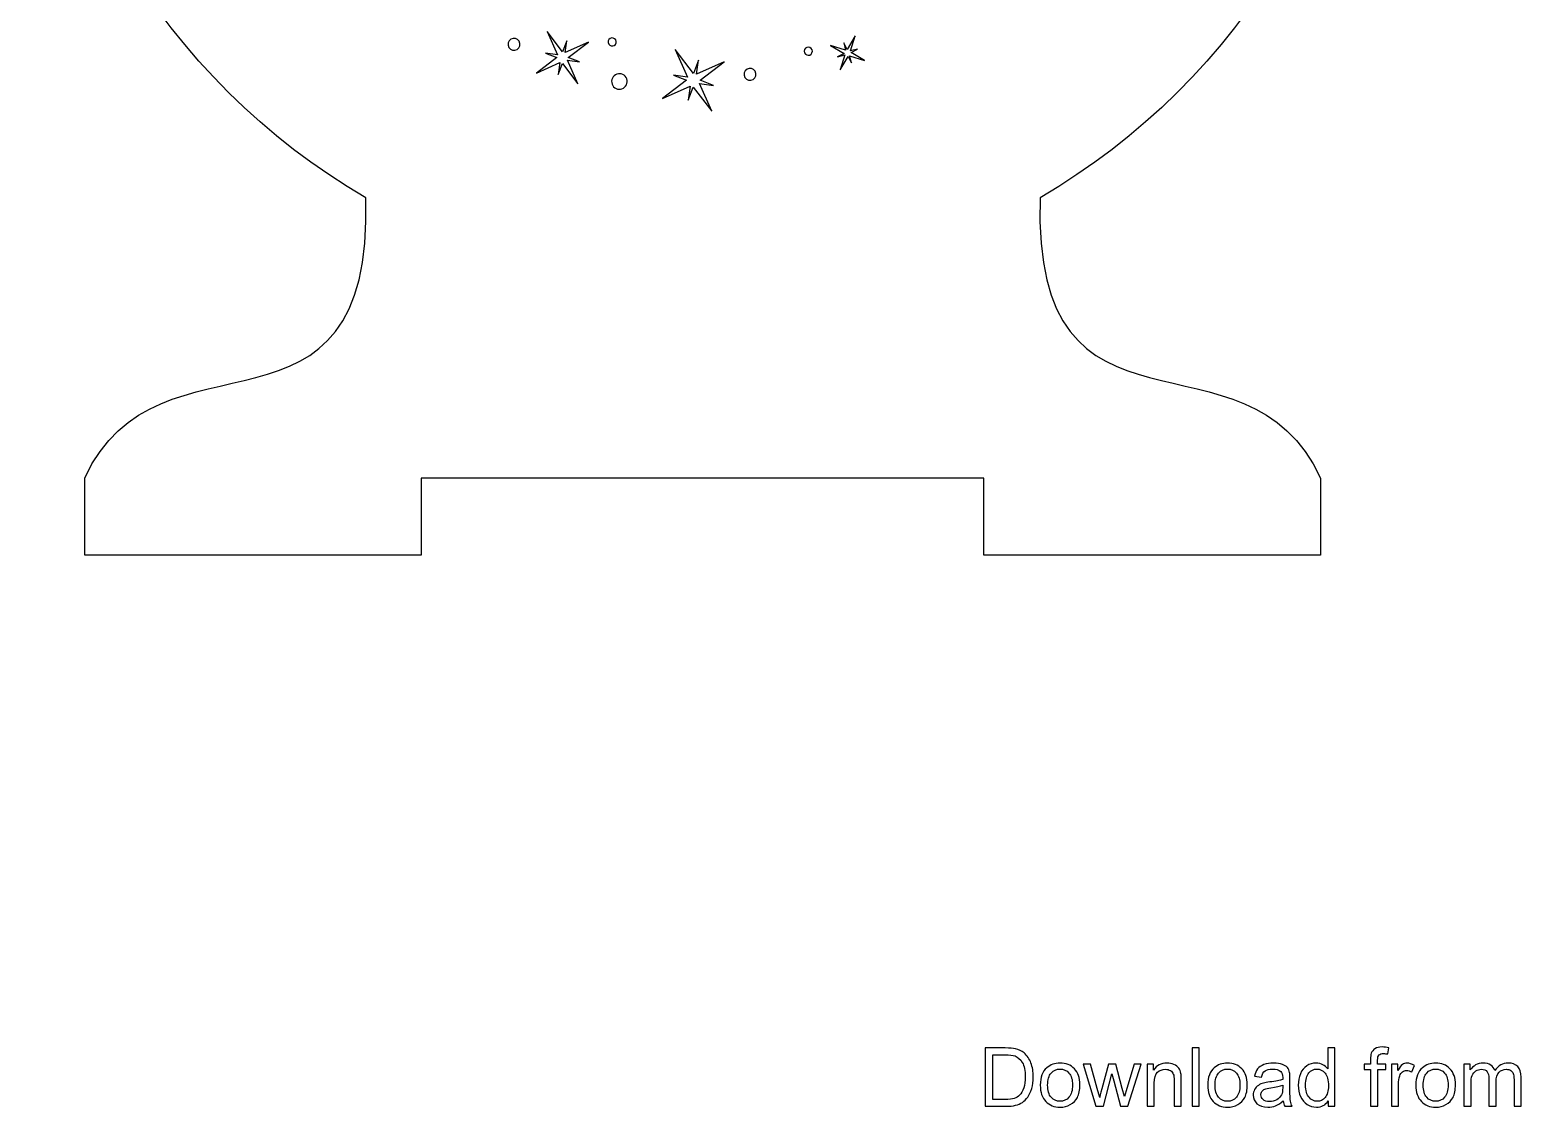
# Model space of a CAD drawing. Header units: millimetres. Extents: x -954 to -72, y 154 to 388.
# Drawn here: x -377.9 to -222.8, y 154.1 to 266.1 of the extents above; entities that cross this region are included whole.
import ezdxf

# ---------------------------------------------------------------- set-up
doc = ezdxf.new("R2010")
doc.units = ezdxf.units.MM
doc.header["$MEASUREMENT"] = 0
doc.layers.add('Layer 1', color=7, linetype='Continuous')

msp = doc.modelspace()

# ---------------------------------------------------------------- linework, layer by layer
at = {"layer": 'Layer 1', "color": 250}
for points, knots in [([(-243.7125, 215.4765), (-243.7125, 215.4765), (-243.7125, 219.4765), (-243.7125, 219.4765), (-243.7125, 219.4765), (-251.3504, 236.2623), (-273.7372, 220.8818), (-272.8705, 248.6456), (-272.8705, 248.6456), (-251.9877, 260.7593), (-237.9419, 283.3566), (-237.9419, 309.2364), (-237.9419, 309.2364), (-237.9419, 347.8963), (-269.282, 379.2364), (-307.9419, 379.2364), (-307.9419, 379.2364), (-346.6018, 379.2364), (-377.9419, 347.8963), (-377.9419, 309.2364), (-377.9419, 309.2364), (-377.9419, 283.3566), (-363.8961, 260.7593), (-343.0133, 248.6456), (-343.0133, 248.6456), (-342.1466, 220.8818), (-364.5998, 236.2623), (-372.2377, 219.4765), (-372.2377, 219.4765), (-372.2377, 219.4765), (-372.2377, 211.6265), (-372.2377, 211.6265), (-372.2377, 211.6265), (-372.2377, 211.6265), (-372.2377, 211.4765), (-372.2377, 211.4765), (-372.2377, 211.4765), (-372.2377, 211.4765), (-337.2377, 211.4765), (-337.2377, 211.4765), (-337.2377, 211.4765), (-337.2377, 211.4765), (-337.2377, 211.6265), (-337.2377, 211.6265), (-337.2377, 211.6265), (-337.2377, 211.6265), (-337.2377, 215.4765), (-337.2377, 215.4765), (-337.2377, 215.4765), (-337.2377, 215.4765), (-337.2377, 219.4765), (-337.2377, 219.4765), (-337.2377, 219.4765), (-337.2377, 219.4765), (-307.9419, 219.4765), (-307.9419, 219.4765), (-307.9419, 219.4765), (-307.9419, 219.4765), (-278.7125, 219.4765), (-278.7125, 219.4765), (-278.7125, 219.4765), (-278.7125, 219.4765), (-278.7125, 211.6265), (-278.7125, 211.6265), (-278.7125, 211.6265), (-278.7125, 211.6265), (-278.7125, 211.4765), (-278.7125, 211.4765), (-278.7125, 211.4765), (-278.7125, 211.4765), (-243.7125, 211.4765), (-243.7125, 211.4765), (-243.7125, 211.4765), (-243.7125, 211.4765), (-243.7125, 211.6265), (-243.7125, 211.6265), (-243.7125, 211.6265), (-243.7125, 211.6265), (-243.7125, 215.4765), (-243.7125, 215.4765)], [0, 0, 0, 0, 0.04761905, 0.04761905, 0.04761905, 0.04761905, 0.0952381, 0.0952381, 0.0952381, 0.0952381, 0.14285714, 0.14285714, 0.14285714, 0.14285714, 0.19047619, 0.19047619, 0.19047619, 0.19047619, 0.23809524, 0.23809524, 0.23809524, 0.23809524, 0.28571429, 0.28571429, 0.28571429, 0.28571429, 0.33333333, 0.33333333, 0.33333333, 0.33333333, 0.38095238, 0.38095238, 0.38095238, 0.38095238, 0.42857143, 0.42857143, 0.42857143, 0.42857143, 0.47619048, 0.47619048, 0.47619048, 0.47619048, 0.52380952, 0.52380952, 0.52380952, 0.52380952, 0.57142857, 0.57142857, 0.57142857, 0.57142857, 0.61904762, 0.61904762, 0.61904762, 0.61904762, 0.66666667, 0.66666667, 0.66666667, 0.66666667, 0.71428571, 0.71428571, 0.71428571, 0.71428571, 0.76190476, 0.76190476, 0.76190476, 0.76190476, 0.80952381, 0.80952381, 0.80952381, 0.80952381, 0.85714286, 0.85714286, 0.85714286, 0.85714286, 0.9047619, 0.9047619, 0.9047619, 0.9047619, 1, 1, 1, 1]), ([(-327.273, 264.0563), (-327.5675, 263.8817), (-327.948, 263.979), (-328.1226, 264.2739), (-328.1226, 264.2739), (-328.2974, 264.5681), (-328.1997, 264.9489), (-327.9055, 265.1235), (-327.9055, 265.1235), (-327.6106, 265.2984), (-327.2302, 265.2007), (-327.0556, 264.9061), (-327.0556, 264.9061), (-326.881, 264.6113), (-326.9781, 264.2312), (-327.273, 264.0563)], [0, 0, 0, 0, 0.2, 0.2, 0.2, 0.2, 0.4, 0.4, 0.4, 0.4, 0.6, 0.6, 0.6, 0.6, 1, 1, 1, 1]), ([(-320.783, 262.758), (-320.783, 262.758), (-322.0153, 262.9245), (-322.0153, 262.9245), (-322.0153, 262.9245), (-322.0153, 262.9245), (-320.9334, 260.4978), (-320.9334, 260.4978), (-320.9334, 260.4978), (-320.9334, 260.4978), (-322.5432, 262.6118), (-322.5432, 262.6118), (-322.5432, 262.6118), (-322.5432, 262.6118), (-322.9881, 261.4507), (-322.9881, 261.4507), (-322.9881, 261.4507), (-322.9881, 261.4507), (-322.8212, 262.683), (-322.8212, 262.683), (-322.8212, 262.683), (-322.8212, 262.683), (-325.248, 261.6014), (-325.248, 261.6014), (-325.248, 261.6014), (-325.248, 261.6014), (-323.1339, 263.2109), (-323.1339, 263.2109), (-323.1339, 263.2109), (-323.1339, 263.2109), (-324.295, 263.6557), (-324.295, 263.6557), (-324.295, 263.6557), (-324.295, 263.6557), (-323.0631, 263.4891), (-323.0631, 263.4891), (-323.0631, 263.4891), (-323.0631, 263.4891), (-324.1446, 265.9159), (-324.1446, 265.9159), (-324.1446, 265.9159), (-324.1446, 265.9159), (-322.5349, 263.8019), (-322.5349, 263.8019), (-322.5349, 263.8019), (-322.5349, 263.8019), (-322.0899, 264.9629), (-322.0899, 264.9629), (-322.0899, 264.9629), (-322.0899, 264.9629), (-322.2566, 263.7308), (-322.2566, 263.7308), (-322.2566, 263.7308), (-322.2566, 263.7308), (-319.8301, 264.8123), (-319.8301, 264.8123), (-319.8301, 264.8123), (-319.8301, 264.8123), (-321.9441, 263.2029), (-321.9441, 263.2029), (-321.9441, 263.2029), (-321.9441, 263.2029), (-320.783, 262.758), (-320.783, 262.758)], [0, 0, 0, 0, 0.05882353, 0.05882353, 0.05882353, 0.05882353, 0.11764706, 0.11764706, 0.11764706, 0.11764706, 0.17647059, 0.17647059, 0.17647059, 0.17647059, 0.23529412, 0.23529412, 0.23529412, 0.23529412, 0.29411765, 0.29411765, 0.29411765, 0.29411765, 0.35294118, 0.35294118, 0.35294118, 0.35294118, 0.41176471, 0.41176471, 0.41176471, 0.41176471, 0.47058824, 0.47058824, 0.47058824, 0.47058824, 0.52941176, 0.52941176, 0.52941176, 0.52941176, 0.58823529, 0.58823529, 0.58823529, 0.58823529, 0.64705882, 0.64705882, 0.64705882, 0.64705882, 0.70588235, 0.70588235, 0.70588235, 0.70588235, 0.76470588, 0.76470588, 0.76470588, 0.76470588, 0.82352941, 0.82352941, 0.82352941, 0.82352941, 0.88235294, 0.88235294, 0.88235294, 0.88235294, 1, 1, 1, 1]), ([(-317.7336, 264.6208), (-317.852, 264.8203), (-317.786, 265.0776), (-317.5865, 265.196), (-317.5865, 265.196), (-317.387, 265.314), (-317.1294, 265.2483), (-317.011, 265.0488), (-317.011, 265.0488), (-316.893, 264.849), (-316.9587, 264.5918), (-317.1582, 264.4737), (-317.1582, 264.4737), (-317.358, 264.355), (-317.6152, 264.4214), (-317.7336, 264.6208)], [0, 0, 0, 0, 0.2, 0.2, 0.2, 0.2, 0.4, 0.4, 0.4, 0.4, 0.6, 0.6, 0.6, 0.6, 1, 1, 1, 1]), ([(-292.4877, 262.6536), (-292.4877, 262.6536), (-292.8439, 263.3296), (-292.8439, 263.3296), (-292.8439, 263.3296), (-292.8439, 263.3296), (-293.6711, 261.9224), (-293.6711, 261.9224), (-293.6711, 261.9224), (-293.6711, 261.9224), (-293.1885, 263.4815), (-293.1885, 263.4815), (-293.1885, 263.4815), (-293.1885, 263.4815), (-293.928, 263.29), (-293.928, 263.29), (-293.928, 263.29), (-293.928, 263.29), (-293.2524, 263.6462), (-293.2524, 263.6462), (-293.2524, 263.6462), (-293.2524, 263.6462), (-294.6594, 264.4737), (-294.6594, 264.4737), (-294.6594, 264.4737), (-294.6594, 264.4737), (-293.1001, 263.9911), (-293.1001, 263.9911), (-293.1001, 263.9911), (-293.1001, 263.9911), (-293.2919, 264.7304), (-293.2919, 264.7304), (-293.2919, 264.7304), (-293.2919, 264.7304), (-292.9354, 264.0547), (-292.9354, 264.0547), (-292.9354, 264.0547), (-292.9354, 264.0547), (-292.1082, 265.4615), (-292.1082, 265.4615), (-292.1082, 265.4615), (-292.1082, 265.4615), (-292.5907, 263.9024), (-292.5907, 263.9024), (-292.5907, 263.9024), (-292.5907, 263.9024), (-291.8516, 264.0943), (-291.8516, 264.0943), (-291.8516, 264.0943), (-291.8516, 264.0943), (-292.5269, 263.7381), (-292.5269, 263.7381), (-292.5269, 263.7381), (-292.5269, 263.7381), (-291.1201, 262.9105), (-291.1201, 262.9105), (-291.1201, 262.9105), (-291.1201, 262.9105), (-292.6795, 263.3931), (-292.6795, 263.3931), (-292.6795, 263.3931), (-292.6795, 263.3931), (-292.4877, 262.6536), (-292.4877, 262.6536)], [0, 0, 0, 0, 0.05882353, 0.05882353, 0.05882353, 0.05882353, 0.11764706, 0.11764706, 0.11764706, 0.11764706, 0.17647059, 0.17647059, 0.17647059, 0.17647059, 0.23529412, 0.23529412, 0.23529412, 0.23529412, 0.29411765, 0.29411765, 0.29411765, 0.29411765, 0.35294118, 0.35294118, 0.35294118, 0.35294118, 0.41176471, 0.41176471, 0.41176471, 0.41176471, 0.47058824, 0.47058824, 0.47058824, 0.47058824, 0.52941176, 0.52941176, 0.52941176, 0.52941176, 0.58823529, 0.58823529, 0.58823529, 0.58823529, 0.64705882, 0.64705882, 0.64705882, 0.64705882, 0.70588235, 0.70588235, 0.70588235, 0.70588235, 0.76470588, 0.76470588, 0.76470588, 0.76470588, 0.82352941, 0.82352941, 0.82352941, 0.82352941, 0.88235294, 0.88235294, 0.88235294, 0.88235294, 1, 1, 1, 1]), ([(-306.8496, 260.32), (-306.8496, 260.32), (-308.3104, 260.5178), (-308.3104, 260.5178), (-308.3104, 260.5178), (-308.3104, 260.5178), (-307.0281, 257.6401), (-307.0281, 257.6401), (-307.0281, 257.6401), (-307.0281, 257.6401), (-308.9363, 260.1467), (-308.9363, 260.1467), (-308.9363, 260.1467), (-308.9363, 260.1467), (-309.4641, 258.7702), (-309.4641, 258.7702), (-309.4641, 258.7702), (-309.4641, 258.7702), (-309.2663, 260.2312), (-309.2663, 260.2312), (-309.2663, 260.2312), (-309.2663, 260.2312), (-312.1441, 258.9486), (-312.1441, 258.9486), (-312.1441, 258.9486), (-312.1441, 258.9486), (-309.6371, 260.8571), (-309.6371, 260.8571), (-309.6371, 260.8571), (-309.6371, 260.8571), (-311.0139, 261.385), (-311.0139, 261.385), (-311.0139, 261.385), (-311.0139, 261.385), (-309.5529, 261.1871), (-309.5529, 261.1871), (-309.5529, 261.1871), (-309.5529, 261.1871), (-310.8355, 264.0646), (-310.8355, 264.0646), (-310.8355, 264.0646), (-310.8355, 264.0646), (-308.927, 261.5579), (-308.927, 261.5579), (-308.927, 261.5579), (-308.927, 261.5579), (-308.3992, 262.9345), (-308.3992, 262.9345), (-308.3992, 262.9345), (-308.3992, 262.9345), (-308.5974, 261.4734), (-308.5974, 261.4734), (-308.5974, 261.4734), (-308.5974, 261.4734), (-305.7196, 262.7564), (-305.7196, 262.7564), (-305.7196, 262.7564), (-305.7196, 262.7564), (-308.2262, 260.8476), (-308.2262, 260.8476), (-308.2262, 260.8476), (-308.2262, 260.8476), (-306.8496, 260.32), (-306.8496, 260.32)], [0, 0, 0, 0, 0.05882353, 0.05882353, 0.05882353, 0.05882353, 0.11764706, 0.11764706, 0.11764706, 0.11764706, 0.17647059, 0.17647059, 0.17647059, 0.17647059, 0.23529412, 0.23529412, 0.23529412, 0.23529412, 0.29411765, 0.29411765, 0.29411765, 0.29411765, 0.35294118, 0.35294118, 0.35294118, 0.35294118, 0.41176471, 0.41176471, 0.41176471, 0.41176471, 0.47058824, 0.47058824, 0.47058824, 0.47058824, 0.52941176, 0.52941176, 0.52941176, 0.52941176, 0.58823529, 0.58823529, 0.58823529, 0.58823529, 0.64705882, 0.64705882, 0.64705882, 0.64705882, 0.70588235, 0.70588235, 0.70588235, 0.70588235, 0.76470588, 0.76470588, 0.76470588, 0.76470588, 0.82352941, 0.82352941, 0.82352941, 0.82352941, 0.88235294, 0.88235294, 0.88235294, 0.88235294, 1, 1, 1, 1]), ([(-296.5942, 263.6985), (-296.688, 263.4866), (-296.936, 263.3902), (-297.1482, 263.4841), (-297.1482, 263.4841), (-297.3604, 263.5779), (-297.4561, 263.8255), (-297.3623, 264.0377), (-297.3623, 264.0377), (-297.2685, 264.2497), (-297.0209, 264.3458), (-296.8087, 264.2522), (-296.8087, 264.2522), (-296.5967, 264.1584), (-296.5006, 263.9107), (-296.5942, 263.6985)], [0, 0, 0, 0, 0.2, 0.2, 0.2, 0.2, 0.4, 0.4, 0.4, 0.4, 0.6, 0.6, 0.6, 0.6, 1, 1, 1, 1]), ([(-302.7215, 260.9308), (-303.0161, 260.7563), (-303.3968, 260.8537), (-303.5714, 261.1485), (-303.5714, 261.1485), (-303.746, 261.4428), (-303.6489, 261.8235), (-303.3541, 261.9981), (-303.3541, 261.9981), (-303.0595, 262.1729), (-302.679, 262.0756), (-302.5045, 261.7808), (-302.5045, 261.7808), (-302.3296, 261.4862), (-302.427, 261.1058), (-302.7215, 260.9308)], [0, 0, 0, 0, 0.2, 0.2, 0.2, 0.2, 0.4, 0.4, 0.4, 0.4, 0.6, 0.6, 0.6, 0.6, 1, 1, 1, 1]), ([(-316.2128, 260.0273), (-316.5974, 259.7992), (-317.0943, 259.9265), (-317.3222, 260.3114), (-317.3222, 260.3114), (-317.5504, 260.696), (-317.4234, 261.1925), (-317.0388, 261.4207), (-317.0388, 261.4207), (-316.6539, 261.6486), (-316.157, 261.5219), (-315.9288, 261.1367), (-315.9288, 261.1367), (-315.701, 260.7521), (-315.828, 260.2556), (-316.2128, 260.0273)], [0, 0, 0, 0, 0.2, 0.2, 0.2, 0.2, 0.4, 0.4, 0.4, 0.4, 0.6, 0.6, 0.6, 0.6, 1, 1, 1, 1]), ([(-278.5932, 154.1832), (-278.5932, 154.1832), (-278.5932, 160.2454), (-278.5932, 160.2454), (-278.5932, 160.2454), (-278.5932, 160.2454), (-276.5047, 160.2454), (-276.5047, 160.2454), (-276.5047, 160.2454), (-276.0334, 160.2454), (-275.6736, 160.2171), (-275.4252, 160.1593), (-275.4252, 160.1593), (-275.0781, 160.0788), (-274.7817, 159.9335), (-274.5362, 159.7247), (-274.5362, 159.7247), (-274.2159, 159.4537), (-273.9774, 159.1094), (-273.8194, 158.6889), (-273.8194, 158.6889), (-273.6599, 158.2684), (-273.5809, 157.7872), (-273.5809, 157.2467), (-273.5809, 157.2467), (-273.5809, 156.7867), (-273.6345, 156.3789), (-273.7417, 156.0233), (-273.7417, 156.0233), (-273.849, 155.6677), (-273.9873, 155.3728), (-274.1552, 155.1399), (-274.1552, 155.1399), (-274.3245, 154.9071), (-274.508, 154.7237), (-274.7084, 154.591), (-274.7084, 154.591), (-274.9073, 154.457), (-275.1486, 154.3554), (-275.4309, 154.2862), (-275.4309, 154.2862), (-275.7145, 154.2171), (-276.039, 154.1832), (-276.4059, 154.1832), (-276.4059, 154.1832), (-276.4059, 154.1832), (-278.5932, 154.1832), (-278.5932, 154.1832)], [0, 0, 0, 0, 0.07692308, 0.07692308, 0.07692308, 0.07692308, 0.15384615, 0.15384615, 0.15384615, 0.15384615, 0.23076923, 0.23076923, 0.23076923, 0.23076923, 0.30769231, 0.30769231, 0.30769231, 0.30769231, 0.38461538, 0.38461538, 0.38461538, 0.38461538, 0.46153846, 0.46153846, 0.46153846, 0.46153846, 0.53846154, 0.53846154, 0.53846154, 0.53846154, 0.61538462, 0.61538462, 0.61538462, 0.61538462, 0.69230769, 0.69230769, 0.69230769, 0.69230769, 0.76923077, 0.76923077, 0.76923077, 0.76923077, 0.84615385, 0.84615385, 0.84615385, 0.84615385, 1, 1, 1, 1]), ([(-257.0566, 154.1832), (-257.0566, 154.1832), (-257.0566, 160.2454), (-257.0566, 160.2454), (-257.0566, 160.2454), (-257.0566, 160.2454), (-256.3116, 160.2454), (-256.3116, 160.2454), (-256.3116, 160.2454), (-256.3116, 160.2454), (-256.3116, 154.1832), (-256.3116, 154.1832), (-256.3116, 154.1832), (-256.3116, 154.1832), (-257.0566, 154.1832), (-257.0566, 154.1832)], [0, 0, 0, 0, 0.2, 0.2, 0.2, 0.2, 0.4, 0.4, 0.4, 0.4, 0.6, 0.6, 0.6, 0.6, 1, 1, 1, 1]), ([(-242.9046, 154.1832), (-242.9046, 154.1832), (-242.9046, 154.7406), (-242.9046, 154.7406), (-242.9046, 154.7406), (-243.1825, 154.3074), (-243.5918, 154.0901), (-244.1322, 154.0901), (-244.1322, 154.0901), (-244.4822, 154.0901), (-244.8039, 154.186), (-245.096, 154.3793), (-245.096, 154.3793), (-245.3895, 154.5713), (-245.6167, 154.8408), (-245.779, 155.1851), (-245.779, 155.1851), (-245.9399, 155.5308), (-246.0203, 155.9273), (-246.0203, 156.3761), (-246.0203, 156.3761), (-246.0203, 156.8135), (-245.9469, 157.21), (-245.8016, 157.5671), (-245.8016, 157.5671), (-245.6548, 157.9227), (-245.4361, 158.1964), (-245.144, 158.3855), (-245.144, 158.3855), (-244.8533, 158.576), (-244.5259, 158.6706), (-244.1661, 158.6706), (-244.1661, 158.6706), (-243.9008, 158.6706), (-243.6651, 158.6141), (-243.4591, 158.5026), (-243.4591, 158.5026), (-243.2531, 158.3911), (-243.0852, 158.2444), (-242.9554, 158.0652), (-242.9554, 158.0652), (-242.9554, 158.0652), (-242.9554, 160.2454), (-242.9554, 160.2454), (-242.9554, 160.2454), (-242.9554, 160.2454), (-242.2103, 160.2454), (-242.2103, 160.2454), (-242.2103, 160.2454), (-242.2103, 160.2454), (-242.2103, 154.1832), (-242.2103, 154.1832), (-242.2103, 154.1832), (-242.2103, 154.1832), (-242.9046, 154.1832), (-242.9046, 154.1832)], [0, 0, 0, 0, 0.06666667, 0.06666667, 0.06666667, 0.06666667, 0.13333333, 0.13333333, 0.13333333, 0.13333333, 0.2, 0.2, 0.2, 0.2, 0.26666667, 0.26666667, 0.26666667, 0.26666667, 0.33333333, 0.33333333, 0.33333333, 0.33333333, 0.4, 0.4, 0.4, 0.4, 0.46666667, 0.46666667, 0.46666667, 0.46666667, 0.53333333, 0.53333333, 0.53333333, 0.53333333, 0.6, 0.6, 0.6, 0.6, 0.66666667, 0.66666667, 0.66666667, 0.66666667, 0.73333333, 0.73333333, 0.73333333, 0.73333333, 0.8, 0.8, 0.8, 0.8, 0.86666667, 0.86666667, 0.86666667, 0.86666667, 1, 1, 1, 1]), ([(-238.5019, 154.1832), (-238.5019, 154.1832), (-238.5019, 158.0017), (-238.5019, 158.0017), (-238.5019, 158.0017), (-238.5019, 158.0017), (-239.1623, 158.0017), (-239.1623, 158.0017), (-239.1623, 158.0017), (-239.1623, 158.0017), (-239.1623, 158.5774), (-239.1623, 158.5774), (-239.1623, 158.5774), (-239.1623, 158.5774), (-238.5019, 158.5774), (-238.5019, 158.5774), (-238.5019, 158.5774), (-238.5019, 158.5774), (-238.5019, 159.0431), (-238.5019, 159.0431), (-238.5019, 159.0431), (-238.5019, 159.338), (-238.4765, 159.5567), (-238.4243, 159.6993), (-238.4243, 159.6993), (-238.3523, 159.8912), (-238.2281, 160.0478), (-238.0475, 160.1677), (-238.0475, 160.1677), (-237.8683, 160.2877), (-237.6157, 160.347), (-237.2912, 160.347), (-237.2912, 160.347), (-237.0809, 160.347), (-236.8495, 160.3216), (-236.5955, 160.2722), (-236.5955, 160.2722), (-236.5955, 160.2722), (-236.707, 159.6202), (-236.707, 159.6202), (-236.707, 159.6202), (-236.8622, 159.647), (-237.0075, 159.6612), (-237.1458, 159.6612), (-237.1458, 159.6612), (-237.3716, 159.6612), (-237.531, 159.6132), (-237.6256, 159.5172), (-237.6256, 159.5172), (-237.7187, 159.4213), (-237.7653, 159.2421), (-237.7653, 158.9796), (-237.7653, 158.9796), (-237.7653, 158.9796), (-237.7653, 158.5774), (-237.7653, 158.5774), (-237.7653, 158.5774), (-237.7653, 158.5774), (-236.9102, 158.5774), (-236.9102, 158.5774), (-236.9102, 158.5774), (-236.9102, 158.5774), (-236.9102, 158.0017), (-236.9102, 158.0017), (-236.9102, 158.0017), (-236.9102, 158.0017), (-237.7568, 158.0017), (-237.7568, 158.0017), (-237.7568, 158.0017), (-237.7568, 158.0017), (-237.7568, 154.1832), (-237.7568, 154.1832), (-237.7568, 154.1832), (-237.7568, 154.1832), (-238.5019, 154.1832), (-238.5019, 154.1832)], [0, 0, 0, 0, 0.05, 0.05, 0.05, 0.05, 0.1, 0.1, 0.1, 0.1, 0.15, 0.15, 0.15, 0.15, 0.2, 0.2, 0.2, 0.2, 0.25, 0.25, 0.25, 0.25, 0.3, 0.3, 0.3, 0.3, 0.35, 0.35, 0.35, 0.35, 0.4, 0.4, 0.4, 0.4, 0.45, 0.45, 0.45, 0.45, 0.5, 0.5, 0.5, 0.5, 0.55, 0.55, 0.55, 0.55, 0.6, 0.6, 0.6, 0.6, 0.65, 0.65, 0.65, 0.65, 0.7, 0.7, 0.7, 0.7, 0.75, 0.75, 0.75, 0.75, 0.8, 0.8, 0.8, 0.8, 0.85, 0.85, 0.85, 0.85, 0.9, 0.9, 0.9, 0.9, 1, 1, 1, 1]), ([(-277.7888, 154.8944), (-277.7888, 154.8944), (-276.4962, 154.8944), (-276.4962, 154.8944), (-276.4962, 154.8944), (-276.0969, 154.8944), (-275.7836, 154.9311), (-275.5564, 155.0059), (-275.5564, 155.0059), (-275.3293, 155.0807), (-275.1486, 155.1851), (-275.0132, 155.3206), (-275.0132, 155.3206), (-274.8241, 155.5111), (-274.6759, 155.7679), (-274.5701, 156.0896), (-274.5701, 156.0896), (-274.4642, 156.4114), (-274.4106, 156.8008), (-274.4106, 157.2594), (-274.4106, 157.2594), (-274.4106, 157.8944), (-274.515, 158.3827), (-274.7225, 158.7242), (-274.7225, 158.7242), (-274.9299, 159.0657), (-275.1825, 159.2943), (-275.4802, 159.41), (-275.4802, 159.41), (-275.6947, 159.4932), (-276.0405, 159.5342), (-276.5174, 159.5342), (-276.5174, 159.5342), (-276.5174, 159.5342), (-277.7888, 159.5342), (-277.7888, 159.5342), (-277.7888, 159.5342), (-277.7888, 159.5342), (-277.7888, 154.8944), (-277.7888, 154.8944)], [0, 0, 0, 0, 0.09090909, 0.09090909, 0.09090909, 0.09090909, 0.18181818, 0.18181818, 0.18181818, 0.18181818, 0.27272727, 0.27272727, 0.27272727, 0.27272727, 0.36363636, 0.36363636, 0.36363636, 0.36363636, 0.45454545, 0.45454545, 0.45454545, 0.45454545, 0.54545455, 0.54545455, 0.54545455, 0.54545455, 0.63636364, 0.63636364, 0.63636364, 0.63636364, 0.72727273, 0.72727273, 0.72727273, 0.72727273, 0.81818182, 0.81818182, 0.81818182, 0.81818182, 1, 1, 1, 1]), ([(-272.8513, 156.3803), (-272.8513, 157.1917), (-272.6255, 157.7928), (-272.1726, 158.1837), (-272.1726, 158.1837), (-271.7958, 158.5083), (-271.3343, 158.6706), (-270.7911, 158.6706), (-270.7911, 158.6706), (-270.1885, 158.6706), (-269.6946, 158.473), (-269.3108, 158.0779), (-269.3108, 158.0779), (-268.9284, 157.6842), (-268.7365, 157.1381), (-268.7365, 156.4424), (-268.7365, 156.4424), (-268.7365, 155.878), (-268.8211, 155.4349), (-268.9905, 155.1117), (-268.9905, 155.1117), (-269.1598, 154.7886), (-269.4068, 154.5374), (-269.7313, 154.3582), (-269.7313, 154.3582), (-270.0545, 154.179), (-270.4087, 154.0901), (-270.7911, 154.0901), (-270.7911, 154.0901), (-271.4063, 154.0901), (-271.903, 154.2862), (-272.2826, 154.6799), (-272.2826, 154.6799), (-272.6622, 155.0736), (-272.8513, 155.6409), (-272.8513, 156.3803)], [0, 0, 0, 0, 0.1, 0.1, 0.1, 0.1, 0.2, 0.2, 0.2, 0.2, 0.3, 0.3, 0.3, 0.3, 0.4, 0.4, 0.4, 0.4, 0.5, 0.5, 0.5, 0.5, 0.6, 0.6, 0.6, 0.6, 0.7, 0.7, 0.7, 0.7, 0.8, 0.8, 0.8, 0.8, 1, 1, 1, 1]), ([(-267.0728, 154.1832), (-267.0728, 154.1832), (-268.4006, 158.5774), (-268.4006, 158.5774), (-268.4006, 158.5774), (-268.4006, 158.5774), (-267.6217, 158.5774), (-267.6217, 158.5774), (-267.6217, 158.5774), (-267.6217, 158.5774), (-266.9204, 156.0416), (-266.9204, 156.0416), (-266.9204, 156.0416), (-266.9204, 156.0416), (-266.672, 155.0976), (-266.672, 155.0976), (-266.672, 155.0976), (-266.6621, 155.1442), (-266.5859, 155.4461), (-266.4448, 156.0035), (-266.4448, 156.0035), (-266.4448, 156.0035), (-265.7491, 158.5774), (-265.7491, 158.5774), (-265.7491, 158.5774), (-265.7491, 158.5774), (-264.9857, 158.5774), (-264.9857, 158.5774), (-264.9857, 158.5774), (-264.9857, 158.5774), (-264.3239, 156.0261), (-264.3239, 156.0261), (-264.3239, 156.0261), (-264.3239, 156.0261), (-264.108, 155.1893), (-264.108, 155.1893), (-264.108, 155.1893), (-264.108, 155.1893), (-263.8554, 156.0374), (-263.8554, 156.0374), (-263.8554, 156.0374), (-263.8554, 156.0374), (-263.0962, 158.5774), (-263.0962, 158.5774), (-263.0962, 158.5774), (-263.0962, 158.5774), (-262.3723, 158.5774), (-262.3723, 158.5774), (-262.3723, 158.5774), (-262.3723, 158.5774), (-263.751, 154.1832), (-263.751, 154.1832), (-263.751, 154.1832), (-263.751, 154.1832), (-264.5215, 154.1832), (-264.5215, 154.1832), (-264.5215, 154.1832), (-264.5215, 154.1832), (-265.2186, 156.8121), (-265.2186, 156.8121), (-265.2186, 156.8121), (-265.2186, 156.8121), (-265.395, 157.5642), (-265.395, 157.5642), (-265.395, 157.5642), (-265.395, 157.5642), (-266.284, 154.1832), (-266.284, 154.1832), (-266.284, 154.1832), (-266.284, 154.1832), (-267.0728, 154.1832), (-267.0728, 154.1832)], [0, 0, 0, 0, 0.05263158, 0.05263158, 0.05263158, 0.05263158, 0.10526316, 0.10526316, 0.10526316, 0.10526316, 0.15789474, 0.15789474, 0.15789474, 0.15789474, 0.21052632, 0.21052632, 0.21052632, 0.21052632, 0.26315789, 0.26315789, 0.26315789, 0.26315789, 0.31578947, 0.31578947, 0.31578947, 0.31578947, 0.36842105, 0.36842105, 0.36842105, 0.36842105, 0.42105263, 0.42105263, 0.42105263, 0.42105263, 0.47368421, 0.47368421, 0.47368421, 0.47368421, 0.52631579, 0.52631579, 0.52631579, 0.52631579, 0.57894737, 0.57894737, 0.57894737, 0.57894737, 0.63157895, 0.63157895, 0.63157895, 0.63157895, 0.68421053, 0.68421053, 0.68421053, 0.68421053, 0.73684211, 0.73684211, 0.73684211, 0.73684211, 0.78947368, 0.78947368, 0.78947368, 0.78947368, 0.84210526, 0.84210526, 0.84210526, 0.84210526, 0.89473684, 0.89473684, 0.89473684, 0.89473684, 1, 1, 1, 1]), ([(-261.7486, 154.1832), (-261.7486, 154.1832), (-261.7486, 158.5774), (-261.7486, 158.5774), (-261.7486, 158.5774), (-261.7486, 158.5774), (-261.0797, 158.5774), (-261.0797, 158.5774), (-261.0797, 158.5774), (-261.0797, 158.5774), (-261.0797, 157.9537), (-261.0797, 157.9537), (-261.0797, 157.9537), (-260.758, 158.4321), (-260.2923, 158.6706), (-259.6841, 158.6706), (-259.6841, 158.6706), (-259.4188, 158.6706), (-259.1761, 158.6226), (-258.9546, 158.528), (-258.9546, 158.528), (-258.733, 158.4335), (-258.5665, 158.3079), (-258.4565, 158.1541), (-258.4565, 158.1541), (-258.3464, 158.0003), (-258.2688, 157.8168), (-258.225, 157.6052), (-258.225, 157.6052), (-258.1982, 157.4669), (-258.1841, 157.2256), (-258.1841, 156.8813), (-258.1841, 156.8813), (-258.1841, 156.8813), (-258.1841, 154.1832), (-258.1841, 154.1832), (-258.1841, 154.1832), (-258.1841, 154.1832), (-258.9292, 154.1832), (-258.9292, 154.1832), (-258.9292, 154.1832), (-258.9292, 154.1832), (-258.9292, 156.853), (-258.9292, 156.853), (-258.9292, 156.853), (-258.9292, 157.1564), (-258.9574, 157.3836), (-259.0153, 157.5332), (-259.0153, 157.5332), (-259.0731, 157.6828), (-259.1761, 157.8027), (-259.3229, 157.893), (-259.3229, 157.893), (-259.4696, 157.9819), (-259.6432, 158.0271), (-259.8408, 158.0271), (-259.8408, 158.0271), (-260.1569, 158.0271), (-260.4292, 157.9269), (-260.6592, 157.7251), (-260.6592, 157.7251), (-260.8892, 157.5247), (-261.0035, 157.1423), (-261.0035, 156.5807), (-261.0035, 156.5807), (-261.0035, 156.5807), (-261.0035, 154.1832), (-261.0035, 154.1832), (-261.0035, 154.1832), (-261.0035, 154.1832), (-261.7486, 154.1832), (-261.7486, 154.1832)], [0, 0, 0, 0, 0.05263158, 0.05263158, 0.05263158, 0.05263158, 0.10526316, 0.10526316, 0.10526316, 0.10526316, 0.15789474, 0.15789474, 0.15789474, 0.15789474, 0.21052632, 0.21052632, 0.21052632, 0.21052632, 0.26315789, 0.26315789, 0.26315789, 0.26315789, 0.31578947, 0.31578947, 0.31578947, 0.31578947, 0.36842105, 0.36842105, 0.36842105, 0.36842105, 0.42105263, 0.42105263, 0.42105263, 0.42105263, 0.47368421, 0.47368421, 0.47368421, 0.47368421, 0.52631579, 0.52631579, 0.52631579, 0.52631579, 0.57894737, 0.57894737, 0.57894737, 0.57894737, 0.63157895, 0.63157895, 0.63157895, 0.63157895, 0.68421053, 0.68421053, 0.68421053, 0.68421053, 0.73684211, 0.73684211, 0.73684211, 0.73684211, 0.78947368, 0.78947368, 0.78947368, 0.78947368, 0.84210526, 0.84210526, 0.84210526, 0.84210526, 0.89473684, 0.89473684, 0.89473684, 0.89473684, 1, 1, 1, 1]), ([(-255.4381, 156.3803), (-255.4381, 157.1917), (-255.2123, 157.7928), (-254.7594, 158.1837), (-254.7594, 158.1837), (-254.3826, 158.5083), (-253.9211, 158.6706), (-253.3779, 158.6706), (-253.3779, 158.6706), (-252.7753, 158.6706), (-252.2814, 158.473), (-251.8976, 158.0779), (-251.8976, 158.0779), (-251.5152, 157.6842), (-251.3233, 157.1381), (-251.3233, 156.4424), (-251.3233, 156.4424), (-251.3233, 155.878), (-251.4079, 155.4349), (-251.5773, 155.1117), (-251.5773, 155.1117), (-251.7466, 154.7886), (-251.9936, 154.5374), (-252.3181, 154.3582), (-252.3181, 154.3582), (-252.6413, 154.179), (-252.9955, 154.0901), (-253.3779, 154.0901), (-253.3779, 154.0901), (-253.9931, 154.0901), (-254.4898, 154.2862), (-254.8694, 154.6799), (-254.8694, 154.6799), (-255.249, 155.0736), (-255.4381, 155.6409), (-255.4381, 156.3803)], [0, 0, 0, 0, 0.1, 0.1, 0.1, 0.1, 0.2, 0.2, 0.2, 0.2, 0.3, 0.3, 0.3, 0.3, 0.4, 0.4, 0.4, 0.4, 0.5, 0.5, 0.5, 0.5, 0.6, 0.6, 0.6, 0.6, 0.7, 0.7, 0.7, 0.7, 0.8, 0.8, 0.8, 0.8, 1, 1, 1, 1]), ([(-247.5796, 154.7335), (-247.8562, 154.4979), (-248.1229, 154.3328), (-248.3783, 154.2354), (-248.3783, 154.2354), (-248.6337, 154.138), (-248.9074, 154.0901), (-249.201, 154.0901), (-249.201, 154.0901), (-249.6836, 154.0901), (-250.0547, 154.2072), (-250.3143, 154.4428), (-250.3143, 154.4428), (-250.574, 154.6771), (-250.7038, 154.9777), (-250.7038, 155.3431), (-250.7038, 155.3431), (-250.7038, 155.5576), (-250.6544, 155.7538), (-250.557, 155.9316), (-250.557, 155.9316), (-250.4583, 156.1094), (-250.3299, 156.2505), (-250.1718, 156.3577), (-250.1718, 156.3577), (-250.0124, 156.465), (-249.8346, 156.5468), (-249.6356, 156.6019), (-249.6356, 156.6019), (-249.4888, 156.64), (-249.2673, 156.6766), (-248.9724, 156.7133), (-248.9724, 156.7133), (-248.3712, 156.7839), (-247.9267, 156.87), (-247.6431, 156.9687), (-247.6431, 156.9687), (-247.6403, 157.0703), (-247.6389, 157.1353), (-247.6389, 157.1621), (-247.6389, 157.1621), (-247.6389, 157.464), (-247.7094, 157.6771), (-247.8505, 157.8013), (-247.8505, 157.8013), (-248.041, 157.9692), (-248.3247, 158.0525), (-248.7, 158.0525), (-248.7, 158.0525), (-249.0514, 158.0525), (-249.311, 157.9904), (-249.4775, 157.8676), (-249.4775, 157.8676), (-249.6455, 157.7449), (-249.7682, 157.5275), (-249.8487, 157.2143), (-249.8487, 157.2143), (-249.8487, 157.2143), (-250.5768, 157.3159), (-250.5768, 157.3159), (-250.5768, 157.3159), (-250.5105, 157.6277), (-250.4018, 157.8803), (-250.2494, 158.0722), (-250.2494, 158.0722), (-250.097, 158.2641), (-249.8769, 158.4109), (-249.589, 158.5153), (-249.589, 158.5153), (-249.3026, 158.6183), (-248.9681, 158.6706), (-248.5899, 158.6706), (-248.5899, 158.6706), (-248.2146, 158.6706), (-247.9084, 158.6268), (-247.6727, 158.5379), (-247.6727, 158.5379), (-247.4385, 158.449), (-247.2649, 158.3389), (-247.1548, 158.2049), (-247.1548, 158.2049), (-247.0448, 158.0708), (-246.9672, 157.9015), (-246.922, 157.6969), (-246.922, 157.6969), (-246.898, 157.5699), (-246.8853, 157.3413), (-246.8853, 157.0125), (-246.8853, 157.0125), (-246.8853, 157.0125), (-246.8853, 156.0247), (-246.8853, 156.0247), (-246.8853, 156.0247), (-246.8853, 155.3347), (-246.8698, 154.8986), (-246.8388, 154.7138), (-246.8388, 154.7138), (-246.8091, 154.5289), (-246.747, 154.3525), (-246.6567, 154.1832), (-246.6567, 154.1832), (-246.6567, 154.1832), (-247.4357, 154.1832), (-247.4357, 154.1832), (-247.4357, 154.1832), (-247.5104, 154.3398), (-247.5584, 154.5233), (-247.5796, 154.7335)], [0, 0, 0, 0, 0.03571429, 0.03571429, 0.03571429, 0.03571429, 0.07142857, 0.07142857, 0.07142857, 0.07142857, 0.10714286, 0.10714286, 0.10714286, 0.10714286, 0.14285714, 0.14285714, 0.14285714, 0.14285714, 0.17857143, 0.17857143, 0.17857143, 0.17857143, 0.21428571, 0.21428571, 0.21428571, 0.21428571, 0.25, 0.25, 0.25, 0.25, 0.28571429, 0.28571429, 0.28571429, 0.28571429, 0.32142857, 0.32142857, 0.32142857, 0.32142857, 0.35714286, 0.35714286, 0.35714286, 0.35714286, 0.39285714, 0.39285714, 0.39285714, 0.39285714, 0.42857143, 0.42857143, 0.42857143, 0.42857143, 0.46428571, 0.46428571, 0.46428571, 0.46428571, 0.5, 0.5, 0.5, 0.5, 0.53571429, 0.53571429, 0.53571429, 0.53571429, 0.57142857, 0.57142857, 0.57142857, 0.57142857, 0.60714286, 0.60714286, 0.60714286, 0.60714286, 0.64285714, 0.64285714, 0.64285714, 0.64285714, 0.67857143, 0.67857143, 0.67857143, 0.67857143, 0.71428571, 0.71428571, 0.71428571, 0.71428571, 0.75, 0.75, 0.75, 0.75, 0.78571429, 0.78571429, 0.78571429, 0.78571429, 0.82142857, 0.82142857, 0.82142857, 0.82142857, 0.85714286, 0.85714286, 0.85714286, 0.85714286, 0.89285714, 0.89285714, 0.89285714, 0.89285714, 0.92857143, 0.92857143, 0.92857143, 0.92857143, 1, 1, 1, 1]), ([(-236.3359, 154.1832), (-236.3359, 154.1832), (-236.3359, 158.5774), (-236.3359, 158.5774), (-236.3359, 158.5774), (-236.3359, 158.5774), (-235.667, 158.5774), (-235.667, 158.5774), (-235.667, 158.5774), (-235.667, 158.5774), (-235.667, 157.9043), (-235.667, 157.9043), (-235.667, 157.9043), (-235.4963, 158.2162), (-235.3382, 158.4222), (-235.1929, 158.521), (-235.1929, 158.521), (-235.0475, 158.6212), (-234.8881, 158.6706), (-234.7145, 158.6706), (-234.7145, 158.6706), (-234.4633, 158.6706), (-234.2079, 158.5915), (-233.9483, 158.4349), (-233.9483, 158.4349), (-233.9483, 158.4349), (-234.2135, 157.7477), (-234.2135, 157.7477), (-234.2135, 157.7477), (-234.3942, 157.8493), (-234.5748, 157.9001), (-234.7554, 157.9001), (-234.7554, 157.9001), (-234.9177, 157.9001), (-235.063, 157.8507), (-235.1914, 157.7533), (-235.1914, 157.7533), (-235.3199, 157.656), (-235.4116, 157.5205), (-235.4666, 157.3469), (-235.4666, 157.3469), (-235.5499, 157.083), (-235.5908, 156.7938), (-235.5908, 156.4791), (-235.5908, 156.4791), (-235.5908, 156.4791), (-235.5908, 154.1832), (-235.5908, 154.1832), (-235.5908, 154.1832), (-235.5908, 154.1832), (-236.3359, 154.1832), (-236.3359, 154.1832)], [0, 0, 0, 0, 0.07142857, 0.07142857, 0.07142857, 0.07142857, 0.14285714, 0.14285714, 0.14285714, 0.14285714, 0.21428571, 0.21428571, 0.21428571, 0.21428571, 0.28571429, 0.28571429, 0.28571429, 0.28571429, 0.35714286, 0.35714286, 0.35714286, 0.35714286, 0.42857143, 0.42857143, 0.42857143, 0.42857143, 0.5, 0.5, 0.5, 0.5, 0.57142857, 0.57142857, 0.57142857, 0.57142857, 0.64285714, 0.64285714, 0.64285714, 0.64285714, 0.71428571, 0.71428571, 0.71428571, 0.71428571, 0.78571429, 0.78571429, 0.78571429, 0.78571429, 0.85714286, 0.85714286, 0.85714286, 0.85714286, 1, 1, 1, 1]), ([(-233.7874, 156.3803), (-233.7874, 157.1917), (-233.5616, 157.7928), (-233.1087, 158.1837), (-233.1087, 158.1837), (-232.7319, 158.5083), (-232.2704, 158.6706), (-231.7272, 158.6706), (-231.7272, 158.6706), (-231.1246, 158.6706), (-230.6307, 158.473), (-230.2469, 158.0779), (-230.2469, 158.0779), (-229.8645, 157.6842), (-229.6726, 157.1381), (-229.6726, 156.4424), (-229.6726, 156.4424), (-229.6726, 155.878), (-229.7572, 155.4349), (-229.9266, 155.1117), (-229.9266, 155.1117), (-230.0959, 154.7886), (-230.3429, 154.5374), (-230.6674, 154.3582), (-230.6674, 154.3582), (-230.9906, 154.179), (-231.3448, 154.0901), (-231.7272, 154.0901), (-231.7272, 154.0901), (-232.3424, 154.0901), (-232.8391, 154.2862), (-233.2187, 154.6799), (-233.2187, 154.6799), (-233.5983, 155.0736), (-233.7874, 155.6409), (-233.7874, 156.3803)], [0, 0, 0, 0, 0.1, 0.1, 0.1, 0.1, 0.2, 0.2, 0.2, 0.2, 0.3, 0.3, 0.3, 0.3, 0.4, 0.4, 0.4, 0.4, 0.5, 0.5, 0.5, 0.5, 0.6, 0.6, 0.6, 0.6, 0.7, 0.7, 0.7, 0.7, 0.8, 0.8, 0.8, 0.8, 1, 1, 1, 1]), ([(-228.7991, 154.1832), (-228.7991, 154.1832), (-228.7991, 158.5774), (-228.7991, 158.5774), (-228.7991, 158.5774), (-228.7991, 158.5774), (-228.1302, 158.5774), (-228.1302, 158.5774), (-228.1302, 158.5774), (-228.1302, 158.5774), (-228.1302, 157.9565), (-228.1302, 157.9565), (-228.1302, 157.9565), (-227.9934, 158.171), (-227.8099, 158.3446), (-227.5813, 158.4744), (-227.5813, 158.4744), (-227.3527, 158.6056), (-227.0931, 158.6706), (-226.801, 158.6706), (-226.801, 158.6706), (-226.4764, 158.6706), (-226.2097, 158.6028), (-226.0023, 158.4688), (-226.0023, 158.4688), (-225.7948, 158.3333), (-225.6481, 158.1456), (-225.5634, 157.9029), (-225.5634, 157.9029), (-225.2135, 158.4151), (-224.7605, 158.6706), (-224.2017, 158.6706), (-224.2017, 158.6706), (-223.7642, 158.6706), (-223.427, 158.5506), (-223.1927, 158.3093), (-223.1927, 158.3093), (-222.9571, 158.068), (-222.8385, 157.6969), (-222.8385, 157.1959), (-222.8385, 157.1959), (-222.8385, 157.1959), (-222.8385, 154.1832), (-222.8385, 154.1832), (-222.8385, 154.1832), (-222.8385, 154.1832), (-223.5836, 154.1832), (-223.5836, 154.1832), (-223.5836, 154.1832), (-223.5836, 154.1832), (-223.5836, 156.949), (-223.5836, 156.949), (-223.5836, 156.949), (-223.5836, 157.2453), (-223.609, 157.4598), (-223.657, 157.591), (-223.657, 157.591), (-223.705, 157.7223), (-223.7925, 157.8267), (-223.9209, 157.9071), (-223.9209, 157.9071), (-224.0479, 157.9876), (-224.1974, 158.0271), (-224.3682, 158.0271), (-224.3682, 158.0271), (-224.6786, 158.0271), (-224.9355, 157.9241), (-225.1401, 157.7195), (-225.1401, 157.7195), (-225.3447, 157.5134), (-225.4463, 157.1846), (-225.4463, 156.7331), (-225.4463, 156.7331), (-225.4463, 156.7331), (-225.4463, 154.1832), (-225.4463, 154.1832), (-225.4463, 154.1832), (-225.4463, 154.1832), (-226.1914, 154.1832), (-226.1914, 154.1832), (-226.1914, 154.1832), (-226.1914, 154.1832), (-226.1914, 157.0351), (-226.1914, 157.0351), (-226.1914, 157.0351), (-226.1914, 157.3653), (-226.252, 157.6136), (-226.3734, 157.7787), (-226.3734, 157.7787), (-226.4947, 157.9438), (-226.6937, 158.0271), (-226.9689, 158.0271), (-226.9689, 158.0271), (-227.1777, 158.0271), (-227.371, 157.972), (-227.5488, 157.862), (-227.5488, 157.862), (-227.7266, 157.7519), (-227.8551, 157.591), (-227.9355, 157.378), (-227.9355, 157.378), (-228.0145, 157.1663), (-228.054, 156.8601), (-228.054, 156.4607), (-228.054, 156.4607), (-228.054, 156.4607), (-228.054, 154.1832), (-228.054, 154.1832), (-228.054, 154.1832), (-228.054, 154.1832), (-228.7991, 154.1832), (-228.7991, 154.1832)], [0, 0, 0, 0, 0.03448276, 0.03448276, 0.03448276, 0.03448276, 0.06896552, 0.06896552, 0.06896552, 0.06896552, 0.10344828, 0.10344828, 0.10344828, 0.10344828, 0.13793103, 0.13793103, 0.13793103, 0.13793103, 0.17241379, 0.17241379, 0.17241379, 0.17241379, 0.20689655, 0.20689655, 0.20689655, 0.20689655, 0.24137931, 0.24137931, 0.24137931, 0.24137931, 0.27586207, 0.27586207, 0.27586207, 0.27586207, 0.31034483, 0.31034483, 0.31034483, 0.31034483, 0.34482759, 0.34482759, 0.34482759, 0.34482759, 0.37931034, 0.37931034, 0.37931034, 0.37931034, 0.4137931, 0.4137931, 0.4137931, 0.4137931, 0.44827586, 0.44827586, 0.44827586, 0.44827586, 0.48275862, 0.48275862, 0.48275862, 0.48275862, 0.51724138, 0.51724138, 0.51724138, 0.51724138, 0.55172414, 0.55172414, 0.55172414, 0.55172414, 0.5862069, 0.5862069, 0.5862069, 0.5862069, 0.62068966, 0.62068966, 0.62068966, 0.62068966, 0.65517241, 0.65517241, 0.65517241, 0.65517241, 0.68965517, 0.68965517, 0.68965517, 0.68965517, 0.72413793, 0.72413793, 0.72413793, 0.72413793, 0.75862069, 0.75862069, 0.75862069, 0.75862069, 0.79310345, 0.79310345, 0.79310345, 0.79310345, 0.82758621, 0.82758621, 0.82758621, 0.82758621, 0.86206897, 0.86206897, 0.86206897, 0.86206897, 0.89655172, 0.89655172, 0.89655172, 0.89655172, 0.93103448, 0.93103448, 0.93103448, 0.93103448, 1, 1, 1, 1]), ([(-272.0893, 156.3789), (-272.0893, 155.8173), (-271.9665, 155.3968), (-271.721, 155.1188), (-271.721, 155.1188), (-271.474, 154.8394), (-271.165, 154.6997), (-270.7911, 154.6997), (-270.7911, 154.6997), (-270.4214, 154.6997), (-270.1137, 154.8394), (-269.8668, 155.1202), (-269.8668, 155.1202), (-269.6213, 155.401), (-269.4985, 155.8286), (-269.4985, 156.4029), (-269.4985, 156.4029), (-269.4985, 156.9448), (-269.6227, 157.3554), (-269.8696, 157.6334), (-269.8696, 157.6334), (-270.1166, 157.9128), (-270.4242, 158.0525), (-270.7911, 158.0525), (-270.7911, 158.0525), (-271.165, 158.0525), (-271.474, 157.9142), (-271.721, 157.6362), (-271.721, 157.6362), (-271.9665, 157.3582), (-272.0893, 156.9391), (-272.0893, 156.3789)], [0, 0, 0, 0, 0.11111111, 0.11111111, 0.11111111, 0.11111111, 0.22222222, 0.22222222, 0.22222222, 0.22222222, 0.33333333, 0.33333333, 0.33333333, 0.33333333, 0.44444444, 0.44444444, 0.44444444, 0.44444444, 0.55555556, 0.55555556, 0.55555556, 0.55555556, 0.66666667, 0.66666667, 0.66666667, 0.66666667, 0.77777778, 0.77777778, 0.77777778, 0.77777778, 1, 1, 1, 1]), ([(-254.6761, 156.3789), (-254.6761, 155.8173), (-254.5533, 155.3968), (-254.3078, 155.1188), (-254.3078, 155.1188), (-254.0608, 154.8394), (-253.7518, 154.6997), (-253.3779, 154.6997), (-253.3779, 154.6997), (-253.0082, 154.6997), (-252.7005, 154.8394), (-252.4536, 155.1202), (-252.4536, 155.1202), (-252.2081, 155.401), (-252.0853, 155.8286), (-252.0853, 156.4029), (-252.0853, 156.4029), (-252.0853, 156.9448), (-252.2095, 157.3554), (-252.4564, 157.6334), (-252.4564, 157.6334), (-252.7034, 157.9128), (-253.011, 158.0525), (-253.3779, 158.0525), (-253.3779, 158.0525), (-253.7518, 158.0525), (-254.0608, 157.9142), (-254.3078, 157.6362), (-254.3078, 157.6362), (-254.5533, 157.3582), (-254.6761, 156.9391), (-254.6761, 156.3789)], [0, 0, 0, 0, 0.11111111, 0.11111111, 0.11111111, 0.11111111, 0.22222222, 0.22222222, 0.22222222, 0.22222222, 0.33333333, 0.33333333, 0.33333333, 0.33333333, 0.44444444, 0.44444444, 0.44444444, 0.44444444, 0.55555556, 0.55555556, 0.55555556, 0.55555556, 0.66666667, 0.66666667, 0.66666667, 0.66666667, 0.77777778, 0.77777778, 0.77777778, 0.77777778, 1, 1, 1, 1]), ([(-245.2583, 156.3747), (-245.2583, 155.813), (-245.1398, 155.3939), (-244.9013, 155.1159), (-244.9013, 155.1159), (-244.6642, 154.838), (-244.3834, 154.6997), (-244.0603, 154.6997), (-244.0603, 154.6997), (-243.7343, 154.6997), (-243.4577, 154.8323), (-243.2291, 155.0976), (-243.2291, 155.0976), (-243.0019, 155.3629), (-242.8876, 155.7679), (-242.8876, 156.3126), (-242.8876, 156.3126), (-242.8876, 156.9109), (-243.0033, 157.3512), (-243.2362, 157.632), (-243.2362, 157.632), (-243.4676, 157.9128), (-243.754, 158.0525), (-244.0941, 158.0525), (-244.0941, 158.0525), (-244.4257, 158.0525), (-244.7023, 157.9184), (-244.9253, 157.6489), (-244.9253, 157.6489), (-245.1468, 157.3794), (-245.2583, 156.9546), (-245.2583, 156.3747)], [0, 0, 0, 0, 0.11111111, 0.11111111, 0.11111111, 0.11111111, 0.22222222, 0.22222222, 0.22222222, 0.22222222, 0.33333333, 0.33333333, 0.33333333, 0.33333333, 0.44444444, 0.44444444, 0.44444444, 0.44444444, 0.55555556, 0.55555556, 0.55555556, 0.55555556, 0.66666667, 0.66666667, 0.66666667, 0.66666667, 0.77777778, 0.77777778, 0.77777778, 0.77777778, 1, 1, 1, 1]), ([(-233.0254, 156.3789), (-233.0254, 155.8173), (-232.9026, 155.3968), (-232.6571, 155.1188), (-232.6571, 155.1188), (-232.4101, 154.8394), (-232.1011, 154.6997), (-231.7272, 154.6997), (-231.7272, 154.6997), (-231.3575, 154.6997), (-231.0498, 154.8394), (-230.8029, 155.1202), (-230.8029, 155.1202), (-230.5574, 155.401), (-230.4346, 155.8286), (-230.4346, 156.4029), (-230.4346, 156.4029), (-230.4346, 156.9448), (-230.5588, 157.3554), (-230.8057, 157.6334), (-230.8057, 157.6334), (-231.0527, 157.9128), (-231.3603, 158.0525), (-231.7272, 158.0525), (-231.7272, 158.0525), (-232.1011, 158.0525), (-232.4101, 157.9142), (-232.6571, 157.6362), (-232.6571, 157.6362), (-232.9026, 157.3582), (-233.0254, 156.9391), (-233.0254, 156.3789)], [0, 0, 0, 0, 0.11111111, 0.11111111, 0.11111111, 0.11111111, 0.22222222, 0.22222222, 0.22222222, 0.22222222, 0.33333333, 0.33333333, 0.33333333, 0.33333333, 0.44444444, 0.44444444, 0.44444444, 0.44444444, 0.55555556, 0.55555556, 0.55555556, 0.55555556, 0.66666667, 0.66666667, 0.66666667, 0.66666667, 0.77777778, 0.77777778, 0.77777778, 0.77777778, 1, 1, 1, 1]), ([(-247.6389, 156.3845), (-247.9098, 156.2745), (-248.3162, 156.1813), (-248.8581, 156.1051), (-248.8581, 156.1051), (-249.1657, 156.0614), (-249.383, 156.012), (-249.51, 155.957), (-249.51, 155.957), (-249.637, 155.9019), (-249.7344, 155.8215), (-249.8035, 155.7171), (-249.8035, 155.7171), (-249.8727, 155.6113), (-249.9079, 155.4941), (-249.9079, 155.3643), (-249.9079, 155.3643), (-249.9079, 155.1682), (-249.8331, 155.0031), (-249.6822, 154.8718), (-249.6822, 154.8718), (-249.5312, 154.7406), (-249.311, 154.6743), (-249.0217, 154.6743), (-249.0217, 154.6743), (-248.7353, 154.6743), (-248.4799, 154.7364), (-248.2555, 154.8619), (-248.2555, 154.8619), (-248.0326, 154.9861), (-247.8675, 155.1569), (-247.763, 155.3728), (-247.763, 155.3728), (-247.6826, 155.5407), (-247.6431, 155.7876), (-247.6431, 156.1136), (-247.6431, 156.1136), (-247.6431, 156.1136), (-247.6389, 156.3845), (-247.6389, 156.3845)], [0, 0, 0, 0, 0.09090909, 0.09090909, 0.09090909, 0.09090909, 0.18181818, 0.18181818, 0.18181818, 0.18181818, 0.27272727, 0.27272727, 0.27272727, 0.27272727, 0.36363636, 0.36363636, 0.36363636, 0.36363636, 0.45454545, 0.45454545, 0.45454545, 0.45454545, 0.54545455, 0.54545455, 0.54545455, 0.54545455, 0.63636364, 0.63636364, 0.63636364, 0.63636364, 0.72727273, 0.72727273, 0.72727273, 0.72727273, 0.81818182, 0.81818182, 0.81818182, 0.81818182, 1, 1, 1, 1])]:
    msp.add_open_spline(points, degree=3, knots=knots, dxfattribs=at)

doc.saveas('drawing.dxf')
